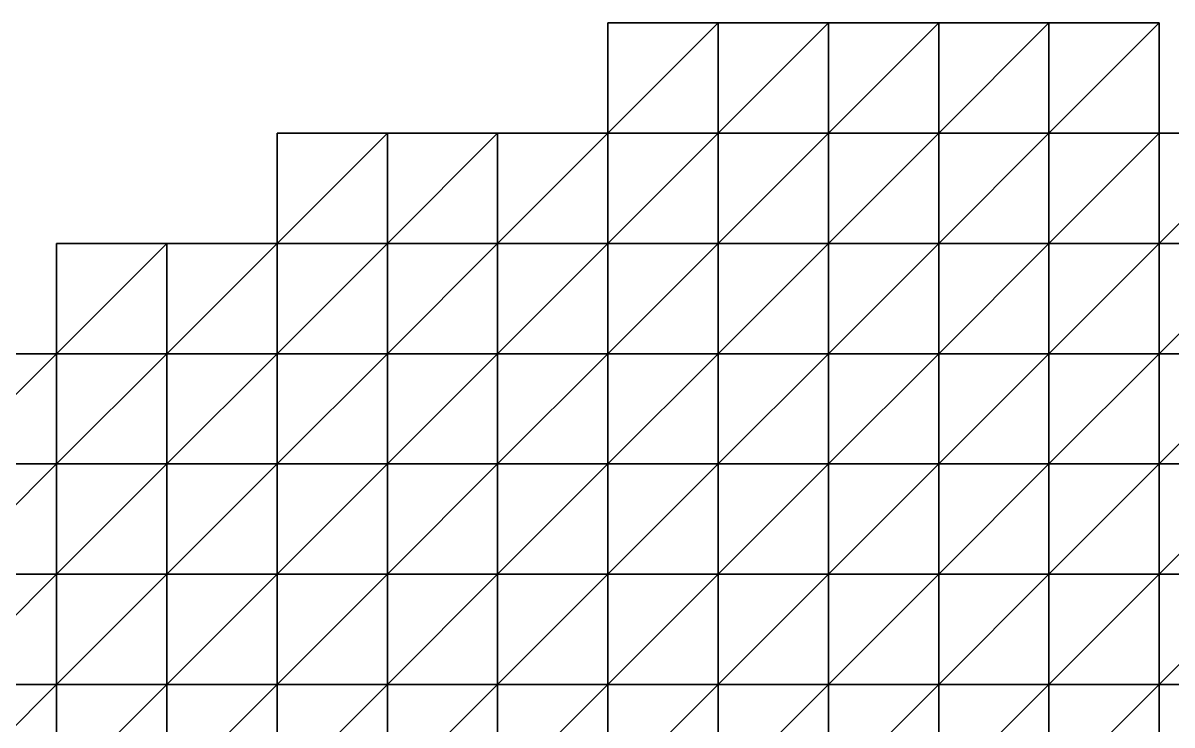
# Model space of a CAD drawing. Extents: x 292020 to 295740, y 4557680 to 4560040.
# Drawn here: x 293473.9 to 293682.3, y 4559252.6 to 4559380 of the extents above; entities that cross this region are included whole.
import ezdxf

# ---------------------------------------------------------------- set-up
doc = ezdxf.new("R2010")
doc.units = 0
doc.layers.add('RUN201_4_-_RUN201_NODOMAIN5_20X', color=7, linetype='CONTINUOUS')

msp = doc.modelspace()

# ---------------------------------------------------------------- linework, layer by layer
at = {"layer": 'RUN201_4_-_RUN201_NODOMAIN5_20X'}
for points in [[(293580, 4559380, 1920), (293580, 4559360, 1920), (293600, 4559380, 1920)], [(293600, 4559380, 1920), (293580, 4559360, 1920), (293600, 4559360, 1920)], [(293600, 4559380, 1940), (293580, 4559360, 1940), (293580, 4559380, 1940)], [(293600, 4559360, 1940), (293580, 4559360, 1940), (293600, 4559380, 1940)], [(293600, 4559380, 1920), (293580, 4559380, 1940), (293580, 4559380, 1920)], [(293600, 4559380, 1940), (293580, 4559380, 1940), (293600, 4559380, 1920)], [(293580, 4559380, 1920), (293580, 4559360, 1940), (293580, 4559360, 1920)], [(293580, 4559380, 1940), (293580, 4559360, 1940), (293580, 4559380, 1920)], [(293600, 4559380, 1920), (293600, 4559360, 1920), (293620, 4559380, 1920)], [(293620, 4559380, 1920), (293600, 4559360, 1920), (293620, 4559360, 1920)], [(293620, 4559380, 1940), (293600, 4559360, 1940), (293600, 4559380, 1940)], [(293620, 4559360, 1940), (293600, 4559360, 1940), (293620, 4559380, 1940)], [(293620, 4559380, 1920), (293600, 4559380, 1940), (293600, 4559380, 1920)], [(293620, 4559380, 1940), (293600, 4559380, 1940), (293620, 4559380, 1920)], [(293620, 4559380, 1920), (293620, 4559360, 1920), (293640, 4559380, 1920)], [(293640, 4559380, 1920), (293620, 4559360, 1920), (293640, 4559360, 1920)], [(293640, 4559380, 1940), (293620, 4559360, 1940), (293620, 4559380, 1940)], [(293640, 4559360, 1940), (293620, 4559360, 1940), (293640, 4559380, 1940)], [(293640, 4559380, 1920), (293620, 4559380, 1940), (293620, 4559380, 1920)], [(293640, 4559380, 1940), (293620, 4559380, 1940), (293640, 4559380, 1920)], [(293640, 4559380, 1920), (293640, 4559360, 1920), (293660, 4559380, 1920)], [(293660, 4559380, 1920), (293640, 4559360, 1920), (293660, 4559360, 1920)], [(293660, 4559380, 1940), (293640, 4559360, 1940), (293640, 4559380, 1940)], [(293660, 4559360, 1940), (293640, 4559360, 1940), (293660, 4559380, 1940)], [(293660, 4559380, 1920), (293640, 4559380, 1940), (293640, 4559380, 1920)], [(293660, 4559380, 1940), (293640, 4559380, 1940), (293660, 4559380, 1920)], [(293660, 4559380, 1920), (293660, 4559360, 1920), (293680, 4559380, 1920)], [(293680, 4559380, 1920), (293660, 4559360, 1920), (293680, 4559360, 1920)], [(293680, 4559380, 1940), (293660, 4559360, 1940), (293660, 4559380, 1940)], [(293680, 4559360, 1940), (293660, 4559360, 1940), (293680, 4559380, 1940)], [(293680, 4559380, 1920), (293660, 4559380, 1940), (293660, 4559380, 1920)], [(293680, 4559380, 1940), (293660, 4559380, 1940), (293680, 4559380, 1920)], [(293680, 4559360, 1920), (293680, 4559360, 1940), (293680, 4559380, 1920)], [(293680, 4559380, 1920), (293680, 4559360, 1940), (293680, 4559380, 1940)], [(293520, 4559360, 1920), (293520, 4559340, 1920), (293540, 4559360, 1920)], [(293540, 4559360, 1920), (293520, 4559340, 1920), (293540, 4559340, 1920)], [(293540, 4559360, 1940), (293520, 4559340, 1940), (293520, 4559360, 1940)], [(293540, 4559340, 1940), (293520, 4559340, 1940), (293540, 4559360, 1940)], [(293540, 4559360, 1920), (293520, 4559360, 1940), (293520, 4559360, 1920)], [(293540, 4559360, 1940), (293520, 4559360, 1940), (293540, 4559360, 1920)], [(293520, 4559360, 1920), (293520, 4559340, 1940), (293520, 4559340, 1920)], [(293520, 4559360, 1940), (293520, 4559340, 1940), (293520, 4559360, 1920)], [(293540, 4559360, 1920), (293540, 4559340, 1920), (293560, 4559360, 1920)], [(293560, 4559360, 1920), (293540, 4559340, 1920), (293560, 4559340, 1920)], [(293560, 4559360, 1940), (293540, 4559340, 1940), (293540, 4559360, 1940)], [(293560, 4559340, 1940), (293540, 4559340, 1940), (293560, 4559360, 1940)], [(293560, 4559360, 1920), (293540, 4559360, 1940), (293540, 4559360, 1920)], [(293560, 4559360, 1940), (293540, 4559360, 1940), (293560, 4559360, 1920)], [(293560, 4559360, 1920), (293560, 4559340, 1920), (293580, 4559360, 1920)], [(293580, 4559360, 1920), (293560, 4559340, 1920), (293580, 4559340, 1920)], [(293580, 4559360, 1940), (293560, 4559340, 1940), (293560, 4559360, 1940)], [(293580, 4559340, 1940), (293560, 4559340, 1940), (293580, 4559360, 1940)], [(293580, 4559360, 1920), (293560, 4559360, 1940), (293560, 4559360, 1920)], [(293580, 4559360, 1940), (293560, 4559360, 1940), (293580, 4559360, 1920)], [(293580, 4559360, 1900), (293580, 4559340, 1900), (293600, 4559360, 1900)], [(293600, 4559360, 1900), (293580, 4559340, 1900), (293600, 4559340, 1900)], [(293600, 4559360, 1900), (293580, 4559360, 1920), (293580, 4559360, 1900)], [(293600, 4559360, 1920), (293580, 4559360, 1920), (293600, 4559360, 1900)], [(293580, 4559360, 1900), (293580, 4559340, 1920), (293580, 4559340, 1900)], [(293580, 4559360, 1920), (293580, 4559340, 1920), (293580, 4559360, 1900)], [(293600, 4559360, 1940), (293580, 4559340, 1940), (293580, 4559360, 1940)], [(293600, 4559340, 1940), (293580, 4559340, 1940), (293600, 4559360, 1940)], [(293600, 4559360, 1900), (293600, 4559340, 1900), (293620, 4559360, 1900)], [(293620, 4559360, 1900), (293600, 4559340, 1900), (293620, 4559340, 1900)], [(293620, 4559360, 1900), (293600, 4559360, 1920), (293600, 4559360, 1900)], [(293620, 4559360, 1920), (293600, 4559360, 1920), (293620, 4559360, 1900)], [(293620, 4559360, 1940), (293600, 4559340, 1940), (293600, 4559360, 1940)], [(293620, 4559340, 1940), (293600, 4559340, 1940), (293620, 4559360, 1940)], [(293620, 4559360, 1900), (293620, 4559340, 1900), (293640, 4559360, 1900)], [(293640, 4559360, 1900), (293620, 4559340, 1900), (293640, 4559340, 1900)], [(293640, 4559360, 1900), (293620, 4559360, 1920), (293620, 4559360, 1900)], [(293640, 4559360, 1920), (293620, 4559360, 1920), (293640, 4559360, 1900)], [(293640, 4559360, 1940), (293620, 4559340, 1940), (293620, 4559360, 1940)], [(293640, 4559340, 1940), (293620, 4559340, 1940), (293640, 4559360, 1940)], [(293640, 4559360, 1900), (293640, 4559340, 1900), (293660, 4559360, 1900)], [(293660, 4559360, 1900), (293640, 4559340, 1900), (293660, 4559340, 1900)], [(293660, 4559360, 1900), (293640, 4559360, 1920), (293640, 4559360, 1900)], [(293660, 4559360, 1920), (293640, 4559360, 1920), (293660, 4559360, 1900)], [(293660, 4559360, 1940), (293640, 4559340, 1940), (293640, 4559360, 1940)], [(293660, 4559340, 1940), (293640, 4559340, 1940), (293660, 4559360, 1940)], [(293660, 4559360, 1900), (293660, 4559340, 1900), (293680, 4559360, 1900)], [(293680, 4559360, 1900), (293660, 4559340, 1900), (293680, 4559340, 1900)], [(293680, 4559360, 1900), (293660, 4559360, 1920), (293660, 4559360, 1900)], [(293680, 4559360, 1920), (293660, 4559360, 1920), (293680, 4559360, 1900)], [(293680, 4559360, 1940), (293660, 4559340, 1940), (293660, 4559360, 1940)], [(293680, 4559340, 1940), (293660, 4559340, 1940), (293680, 4559360, 1940)], [(293680, 4559340, 1900), (293680, 4559340, 1920), (293680, 4559360, 1900)], [(293680, 4559360, 1900), (293680, 4559340, 1920), (293680, 4559360, 1920)], [(293680, 4559360, 1920), (293680, 4559340, 1920), (293700, 4559360, 1920)], [(293700, 4559360, 1920), (293680, 4559340, 1920), (293700, 4559340, 1920)], [(293700, 4559360, 1940), (293680, 4559340, 1940), (293680, 4559360, 1940)], [(293700, 4559340, 1940), (293680, 4559340, 1940), (293700, 4559360, 1940)], [(293700, 4559360, 1920), (293680, 4559360, 1940), (293680, 4559360, 1920)], [(293700, 4559360, 1940), (293680, 4559360, 1940), (293700, 4559360, 1920)], [(293480, 4559340, 1920), (293480, 4559320, 1920), (293500, 4559340, 1920)], [(293500, 4559340, 1920), (293480, 4559320, 1920), (293500, 4559320, 1920)], [(293500, 4559340, 1940), (293480, 4559320, 1940), (293480, 4559340, 1940)], [(293500, 4559320, 1940), (293480, 4559320, 1940), (293500, 4559340, 1940)], [(293500, 4559340, 1920), (293480, 4559340, 1940), (293480, 4559340, 1920)], [(293500, 4559340, 1940), (293480, 4559340, 1940), (293500, 4559340, 1920)], [(293480, 4559340, 1920), (293480, 4559320, 1940), (293480, 4559320, 1920)], [(293480, 4559340, 1940), (293480, 4559320, 1940), (293480, 4559340, 1920)], [(293500, 4559340, 1920), (293500, 4559320, 1920), (293520, 4559340, 1920)], [(293520, 4559340, 1920), (293500, 4559320, 1920), (293520, 4559320, 1920)], [(293520, 4559340, 1940), (293500, 4559320, 1940), (293500, 4559340, 1940)], [(293520, 4559320, 1940), (293500, 4559320, 1940), (293520, 4559340, 1940)], [(293520, 4559340, 1920), (293500, 4559340, 1940), (293500, 4559340, 1920)], [(293520, 4559340, 1940), (293500, 4559340, 1940), (293520, 4559340, 1920)], [(293520, 4559340, 1900), (293520, 4559320, 1900), (293540, 4559340, 1900)], [(293540, 4559340, 1900), (293520, 4559320, 1900), (293540, 4559320, 1900)], [(293540, 4559340, 1900), (293520, 4559340, 1920), (293520, 4559340, 1900)], [(293540, 4559340, 1920), (293520, 4559340, 1920), (293540, 4559340, 1900)], [(293520, 4559340, 1900), (293520, 4559320, 1920), (293520, 4559320, 1900)], [(293520, 4559340, 1920), (293520, 4559320, 1920), (293520, 4559340, 1900)], [(293540, 4559340, 1940), (293520, 4559320, 1940), (293520, 4559340, 1940)], [(293540, 4559320, 1940), (293520, 4559320, 1940), (293540, 4559340, 1940)], [(293540, 4559340, 1900), (293540, 4559320, 1900), (293560, 4559340, 1900)], [(293560, 4559340, 1900), (293540, 4559320, 1900), (293560, 4559320, 1900)], [(293560, 4559340, 1900), (293540, 4559340, 1920), (293540, 4559340, 1900)], [(293560, 4559340, 1920), (293540, 4559340, 1920), (293560, 4559340, 1900)], [(293560, 4559340, 1940), (293540, 4559320, 1940), (293540, 4559340, 1940)], [(293560, 4559320, 1940), (293540, 4559320, 1940), (293560, 4559340, 1940)], [(293560, 4559340, 1900), (293560, 4559320, 1900), (293580, 4559340, 1900)], [(293580, 4559340, 1900), (293560, 4559320, 1900), (293580, 4559320, 1900)], [(293580, 4559340, 1900), (293560, 4559340, 1920), (293560, 4559340, 1900)], [(293580, 4559340, 1920), (293560, 4559340, 1920), (293580, 4559340, 1900)], [(293580, 4559340, 1940), (293560, 4559320, 1940), (293560, 4559340, 1940)], [(293580, 4559320, 1940), (293560, 4559320, 1940), (293580, 4559340, 1940)], [(293580, 4559340, 1880), (293580, 4559320, 1880), (293600, 4559340, 1880)], [(293600, 4559340, 1880), (293580, 4559320, 1880), (293600, 4559320, 1880)], [(293600, 4559340, 1880), (293580, 4559340, 1900), (293580, 4559340, 1880)], [(293600, 4559340, 1900), (293580, 4559340, 1900), (293600, 4559340, 1880)], [(293580, 4559340, 1880), (293580, 4559320, 1900), (293580, 4559320, 1880)], [(293580, 4559340, 1900), (293580, 4559320, 1900), (293580, 4559340, 1880)], [(293600, 4559340, 1940), (293580, 4559320, 1940), (293580, 4559340, 1940)], [(293600, 4559320, 1940), (293580, 4559320, 1940), (293600, 4559340, 1940)], [(293600, 4559340, 1880), (293600, 4559320, 1880), (293620, 4559340, 1880)], [(293620, 4559340, 1880), (293600, 4559320, 1880), (293620, 4559320, 1880)], [(293620, 4559340, 1880), (293600, 4559340, 1900), (293600, 4559340, 1880)], [(293620, 4559340, 1900), (293600, 4559340, 1900), (293620, 4559340, 1880)], [(293620, 4559340, 1940), (293600, 4559320, 1940), (293600, 4559340, 1940)], [(293620, 4559320, 1940), (293600, 4559320, 1940), (293620, 4559340, 1940)], [(293620, 4559340, 1880), (293620, 4559320, 1880), (293640, 4559340, 1880)], [(293640, 4559340, 1880), (293620, 4559320, 1880), (293640, 4559320, 1880)], [(293640, 4559340, 1880), (293620, 4559340, 1900), (293620, 4559340, 1880)], [(293640, 4559340, 1900), (293620, 4559340, 1900), (293640, 4559340, 1880)], [(293640, 4559340, 1940), (293620, 4559320, 1940), (293620, 4559340, 1940)], [(293640, 4559320, 1940), (293620, 4559320, 1940), (293640, 4559340, 1940)], [(293640, 4559340, 1880), (293640, 4559320, 1880), (293660, 4559340, 1880)], [(293660, 4559340, 1880), (293640, 4559320, 1880), (293660, 4559320, 1880)], [(293660, 4559340, 1880), (293640, 4559340, 1900), (293640, 4559340, 1880)], [(293660, 4559340, 1900), (293640, 4559340, 1900), (293660, 4559340, 1880)], [(293660, 4559340, 1940), (293640, 4559320, 1940), (293640, 4559340, 1940)], [(293660, 4559320, 1940), (293640, 4559320, 1940), (293660, 4559340, 1940)], [(293660, 4559340, 1880), (293660, 4559320, 1880), (293680, 4559340, 1880)], [(293680, 4559340, 1880), (293660, 4559320, 1880), (293680, 4559320, 1880)], [(293680, 4559340, 1880), (293660, 4559340, 1900), (293660, 4559340, 1880)], [(293680, 4559340, 1900), (293660, 4559340, 1900), (293680, 4559340, 1880)], [(293680, 4559340, 1940), (293660, 4559320, 1940), (293660, 4559340, 1940)], [(293680, 4559320, 1940), (293660, 4559320, 1940), (293680, 4559340, 1940)], [(293680, 4559320, 1880), (293680, 4559320, 1900), (293680, 4559340, 1880)], [(293680, 4559340, 1880), (293680, 4559320, 1900), (293680, 4559340, 1900)], [(293680, 4559340, 1900), (293680, 4559320, 1900), (293700, 4559340, 1900)], [(293700, 4559340, 1900), (293680, 4559320, 1900), (293700, 4559320, 1900)], [(293700, 4559340, 1900), (293680, 4559340, 1920), (293680, 4559340, 1900)], [(293700, 4559340, 1920), (293680, 4559340, 1920), (293700, 4559340, 1900)], [(293700, 4559340, 1940), (293680, 4559320, 1940), (293680, 4559340, 1940)], [(293700, 4559320, 1940), (293680, 4559320, 1940), (293700, 4559340, 1940)], [(293460, 4559320, 1900), (293460, 4559300, 1900), (293480, 4559320, 1900)], [(293480, 4559320, 1900), (293460, 4559300, 1900), (293480, 4559300, 1900)], [(293480, 4559320, 1920), (293460, 4559300, 1920), (293460, 4559320, 1920)], [(293480, 4559300, 1920), (293460, 4559300, 1920), (293480, 4559320, 1920)], [(293480, 4559320, 1900), (293460, 4559320, 1920), (293460, 4559320, 1900)], [(293480, 4559320, 1920), (293460, 4559320, 1920), (293480, 4559320, 1900)], [(293480, 4559320, 1900), (293480, 4559300, 1900), (293500, 4559320, 1900)], [(293500, 4559320, 1900), (293480, 4559300, 1900), (293500, 4559300, 1900)], [(293500, 4559320, 1920), (293480, 4559300, 1920), (293480, 4559320, 1920)], [(293500, 4559300, 1920), (293480, 4559300, 1920), (293500, 4559320, 1920)], [(293500, 4559320, 1900), (293480, 4559320, 1920), (293480, 4559320, 1900)], [(293500, 4559320, 1920), (293480, 4559320, 1920), (293500, 4559320, 1900)], [(293480, 4559320, 1920), (293480, 4559320, 1940), (293500, 4559320, 1920)], [(293500, 4559320, 1920), (293480, 4559320, 1940), (293500, 4559320, 1940)], [(293500, 4559320, 1900), (293500, 4559300, 1900), (293520, 4559320, 1900)], [(293520, 4559320, 1900), (293500, 4559300, 1900), (293520, 4559300, 1900)], [(293520, 4559320, 1900), (293500, 4559320, 1920), (293500, 4559320, 1900)], [(293520, 4559320, 1920), (293500, 4559320, 1920), (293520, 4559320, 1900)], [(293520, 4559320, 1940), (293500, 4559300, 1940), (293500, 4559320, 1940)], [(293520, 4559300, 1940), (293500, 4559300, 1940), (293520, 4559320, 1940)], [(293500, 4559320, 1920), (293500, 4559300, 1940), (293500, 4559300, 1920)], [(293500, 4559320, 1940), (293500, 4559300, 1940), (293500, 4559320, 1920)], [(293520, 4559320, 1880), (293520, 4559300, 1880), (293540, 4559320, 1880)], [(293540, 4559320, 1880), (293520, 4559300, 1880), (293540, 4559300, 1880)], [(293540, 4559320, 1880), (293520, 4559320, 1900), (293520, 4559320, 1880)], [(293540, 4559320, 1900), (293520, 4559320, 1900), (293540, 4559320, 1880)], [(293520, 4559320, 1880), (293520, 4559300, 1900), (293520, 4559300, 1880)], [(293520, 4559320, 1900), (293520, 4559300, 1900), (293520, 4559320, 1880)], [(293540, 4559320, 1940), (293520, 4559300, 1940), (293520, 4559320, 1940)], [(293540, 4559300, 1940), (293520, 4559300, 1940), (293540, 4559320, 1940)], [(293540, 4559320, 1880), (293540, 4559300, 1880), (293560, 4559320, 1880)], [(293560, 4559320, 1880), (293540, 4559300, 1880), (293560, 4559300, 1880)], [(293560, 4559320, 1880), (293540, 4559320, 1900), (293540, 4559320, 1880)], [(293560, 4559320, 1900), (293540, 4559320, 1900), (293560, 4559320, 1880)], [(293560, 4559320, 1940), (293540, 4559300, 1940), (293540, 4559320, 1940)], [(293560, 4559300, 1940), (293540, 4559300, 1940), (293560, 4559320, 1940)], [(293560, 4559320, 1880), (293560, 4559300, 1880), (293580, 4559320, 1880)], [(293580, 4559320, 1880), (293560, 4559300, 1880), (293580, 4559300, 1880)], [(293580, 4559320, 1880), (293560, 4559320, 1900), (293560, 4559320, 1880)], [(293580, 4559320, 1900), (293560, 4559320, 1900), (293580, 4559320, 1880)], [(293580, 4559320, 1940), (293560, 4559300, 1940), (293560, 4559320, 1940)], [(293580, 4559300, 1940), (293560, 4559300, 1940), (293580, 4559320, 1940)], [(293580, 4559320, 1860), (293580, 4559300, 1860), (293600, 4559320, 1860)], [(293600, 4559320, 1860), (293580, 4559300, 1860), (293600, 4559300, 1860)], [(293600, 4559320, 1860), (293580, 4559320, 1880), (293580, 4559320, 1860)], [(293600, 4559320, 1880), (293580, 4559320, 1880), (293600, 4559320, 1860)], [(293580, 4559320, 1860), (293580, 4559300, 1880), (293580, 4559300, 1860)], [(293580, 4559320, 1880), (293580, 4559300, 1880), (293580, 4559320, 1860)], [(293600, 4559320, 1940), (293580, 4559300, 1940), (293580, 4559320, 1940)], [(293600, 4559300, 1940), (293580, 4559300, 1940), (293600, 4559320, 1940)], [(293600, 4559320, 1860), (293600, 4559300, 1860), (293620, 4559320, 1860)], [(293620, 4559320, 1860), (293600, 4559300, 1860), (293620, 4559300, 1860)], [(293620, 4559320, 1860), (293600, 4559320, 1880), (293600, 4559320, 1860)], [(293620, 4559320, 1880), (293600, 4559320, 1880), (293620, 4559320, 1860)], [(293620, 4559320, 1940), (293600, 4559300, 1940), (293600, 4559320, 1940)], [(293620, 4559300, 1940), (293600, 4559300, 1940), (293620, 4559320, 1940)], [(293620, 4559320, 1860), (293620, 4559300, 1860), (293640, 4559320, 1860)], [(293640, 4559320, 1860), (293620, 4559300, 1860), (293640, 4559300, 1860)], [(293640, 4559320, 1860), (293620, 4559320, 1880), (293620, 4559320, 1860)], [(293640, 4559320, 1880), (293620, 4559320, 1880), (293640, 4559320, 1860)], [(293640, 4559320, 1940), (293620, 4559300, 1940), (293620, 4559320, 1940)], [(293640, 4559300, 1940), (293620, 4559300, 1940), (293640, 4559320, 1940)], [(293640, 4559320, 1860), (293640, 4559300, 1860), (293660, 4559320, 1860)], [(293660, 4559320, 1860), (293640, 4559300, 1860), (293660, 4559300, 1860)], [(293660, 4559320, 1860), (293640, 4559320, 1880), (293640, 4559320, 1860)], [(293660, 4559320, 1880), (293640, 4559320, 1880), (293660, 4559320, 1860)], [(293660, 4559320, 1940), (293640, 4559300, 1940), (293640, 4559320, 1940)], [(293660, 4559300, 1940), (293640, 4559300, 1940), (293660, 4559320, 1940)], [(293660, 4559320, 1860), (293660, 4559300, 1860), (293680, 4559320, 1860)], [(293680, 4559320, 1860), (293660, 4559300, 1860), (293680, 4559300, 1860)], [(293680, 4559320, 1860), (293660, 4559320, 1880), (293660, 4559320, 1860)], [(293680, 4559320, 1880), (293660, 4559320, 1880), (293680, 4559320, 1860)], [(293680, 4559320, 1940), (293660, 4559300, 1940), (293660, 4559320, 1940)], [(293680, 4559300, 1940), (293660, 4559300, 1940), (293680, 4559320, 1940)], [(293680, 4559300, 1860), (293680, 4559300, 1880), (293680, 4559320, 1860)], [(293680, 4559320, 1860), (293680, 4559300, 1880), (293680, 4559320, 1880)], [(293680, 4559320, 1880), (293680, 4559300, 1880), (293700, 4559320, 1880)], [(293700, 4559320, 1880), (293680, 4559300, 1880), (293700, 4559300, 1880)], [(293700, 4559320, 1880), (293680, 4559320, 1900), (293680, 4559320, 1880)], [(293700, 4559320, 1900), (293680, 4559320, 1900), (293700, 4559320, 1880)], [(293700, 4559320, 1940), (293680, 4559300, 1940), (293680, 4559320, 1940)], [(293700, 4559300, 1940), (293680, 4559300, 1940), (293700, 4559320, 1940)], [(293460, 4559300, 1880), (293460, 4559280, 1880), (293480, 4559300, 1880)], [(293480, 4559300, 1880), (293460, 4559280, 1880), (293480, 4559280, 1880)], [(293480, 4559300, 1880), (293460, 4559300, 1900), (293460, 4559300, 1880)], [(293480, 4559300, 1900), (293460, 4559300, 1900), (293480, 4559300, 1880)], [(293480, 4559300, 1920), (293460, 4559280, 1920), (293460, 4559300, 1920)], [(293480, 4559280, 1920), (293460, 4559280, 1920), (293480, 4559300, 1920)], [(293480, 4559300, 1880), (293480, 4559280, 1880), (293500, 4559300, 1880)], [(293500, 4559300, 1880), (293480, 4559280, 1880), (293500, 4559280, 1880)], [(293500, 4559300, 1880), (293480, 4559300, 1900), (293480, 4559300, 1880)], [(293500, 4559300, 1900), (293480, 4559300, 1900), (293500, 4559300, 1880)], [(293500, 4559300, 1920), (293480, 4559280, 1920), (293480, 4559300, 1920)], [(293500, 4559280, 1920), (293480, 4559280, 1920), (293500, 4559300, 1920)], [(293500, 4559300, 1880), (293500, 4559280, 1880), (293520, 4559300, 1880)], [(293520, 4559300, 1880), (293500, 4559280, 1880), (293520, 4559280, 1880)], [(293520, 4559300, 1880), (293500, 4559300, 1900), (293500, 4559300, 1880)], [(293520, 4559300, 1900), (293500, 4559300, 1900), (293520, 4559300, 1880)], [(293520, 4559300, 1940), (293500, 4559280, 1940), (293500, 4559300, 1940)], [(293520, 4559280, 1940), (293500, 4559280, 1940), (293520, 4559300, 1940)], [(293500, 4559300, 1920), (293500, 4559280, 1940), (293500, 4559280, 1920)], [(293500, 4559300, 1940), (293500, 4559280, 1940), (293500, 4559300, 1920)], [(293520, 4559300, 1860), (293520, 4559280, 1860), (293540, 4559300, 1860)], [(293540, 4559300, 1860), (293520, 4559280, 1860), (293540, 4559280, 1860)], [(293540, 4559300, 1860), (293520, 4559300, 1880), (293520, 4559300, 1860)], [(293540, 4559300, 1880), (293520, 4559300, 1880), (293540, 4559300, 1860)], [(293520, 4559300, 1860), (293520, 4559280, 1880), (293520, 4559280, 1860)], [(293520, 4559300, 1880), (293520, 4559280, 1880), (293520, 4559300, 1860)], [(293540, 4559300, 1940), (293520, 4559280, 1940), (293520, 4559300, 1940)], [(293540, 4559280, 1940), (293520, 4559280, 1940), (293540, 4559300, 1940)], [(293540, 4559300, 1860), (293540, 4559280, 1860), (293560, 4559300, 1860)], [(293560, 4559300, 1860), (293540, 4559280, 1860), (293560, 4559280, 1860)], [(293560, 4559300, 1860), (293540, 4559300, 1880), (293540, 4559300, 1860)], [(293560, 4559300, 1880), (293540, 4559300, 1880), (293560, 4559300, 1860)], [(293560, 4559300, 1940), (293540, 4559280, 1940), (293540, 4559300, 1940)], [(293560, 4559280, 1940), (293540, 4559280, 1940), (293560, 4559300, 1940)], [(293560, 4559300, 1860), (293560, 4559280, 1860), (293580, 4559300, 1860)], [(293580, 4559300, 1860), (293560, 4559280, 1860), (293580, 4559280, 1860)], [(293580, 4559300, 1860), (293560, 4559300, 1880), (293560, 4559300, 1860)], [(293580, 4559300, 1880), (293560, 4559300, 1880), (293580, 4559300, 1860)], [(293580, 4559300, 1940), (293560, 4559280, 1940), (293560, 4559300, 1940)], [(293580, 4559280, 1940), (293560, 4559280, 1940), (293580, 4559300, 1940)], [(293580, 4559300, 1840), (293580, 4559280, 1840), (293600, 4559300, 1840)], [(293600, 4559300, 1840), (293580, 4559280, 1840), (293600, 4559280, 1840)], [(293600, 4559300, 1840), (293580, 4559300, 1860), (293580, 4559300, 1840)], [(293600, 4559300, 1860), (293580, 4559300, 1860), (293600, 4559300, 1840)], [(293580, 4559300, 1840), (293580, 4559280, 1860), (293580, 4559280, 1840)], [(293580, 4559300, 1860), (293580, 4559280, 1860), (293580, 4559300, 1840)], [(293600, 4559300, 1940), (293580, 4559280, 1940), (293580, 4559300, 1940)], [(293600, 4559280, 1940), (293580, 4559280, 1940), (293600, 4559300, 1940)], [(293600, 4559300, 1840), (293600, 4559280, 1840), (293620, 4559300, 1840)], [(293620, 4559300, 1840), (293600, 4559280, 1840), (293620, 4559280, 1840)], [(293620, 4559300, 1840), (293600, 4559300, 1860), (293600, 4559300, 1840)], [(293620, 4559300, 1860), (293600, 4559300, 1860), (293620, 4559300, 1840)], [(293620, 4559300, 1940), (293600, 4559280, 1940), (293600, 4559300, 1940)], [(293620, 4559280, 1940), (293600, 4559280, 1940), (293620, 4559300, 1940)], [(293620, 4559300, 1840), (293620, 4559280, 1840), (293640, 4559300, 1840)], [(293640, 4559300, 1840), (293620, 4559280, 1840), (293640, 4559280, 1840)], [(293640, 4559300, 1840), (293620, 4559300, 1860), (293620, 4559300, 1840)], [(293640, 4559300, 1860), (293620, 4559300, 1860), (293640, 4559300, 1840)], [(293640, 4559300, 1940), (293620, 4559280, 1940), (293620, 4559300, 1940)], [(293640, 4559280, 1940), (293620, 4559280, 1940), (293640, 4559300, 1940)], [(293640, 4559300, 1840), (293640, 4559280, 1840), (293660, 4559300, 1840)], [(293660, 4559300, 1840), (293640, 4559280, 1840), (293660, 4559280, 1840)], [(293660, 4559300, 1840), (293640, 4559300, 1860), (293640, 4559300, 1840)], [(293660, 4559300, 1860), (293640, 4559300, 1860), (293660, 4559300, 1840)], [(293660, 4559300, 1940), (293640, 4559280, 1940), (293640, 4559300, 1940)], [(293660, 4559280, 1940), (293640, 4559280, 1940), (293660, 4559300, 1940)], [(293660, 4559300, 1840), (293660, 4559280, 1840), (293680, 4559300, 1840)], [(293680, 4559300, 1840), (293660, 4559280, 1840), (293680, 4559280, 1840)], [(293680, 4559300, 1840), (293660, 4559300, 1860), (293660, 4559300, 1840)], [(293680, 4559300, 1860), (293660, 4559300, 1860), (293680, 4559300, 1840)], [(293680, 4559300, 1940), (293660, 4559280, 1940), (293660, 4559300, 1940)], [(293680, 4559280, 1940), (293660, 4559280, 1940), (293680, 4559300, 1940)], [(293680, 4559280, 1840), (293680, 4559280, 1860), (293680, 4559300, 1840)], [(293680, 4559300, 1840), (293680, 4559280, 1860), (293680, 4559300, 1860)], [(293680, 4559300, 1860), (293680, 4559280, 1860), (293700, 4559300, 1860)], [(293700, 4559300, 1860), (293680, 4559280, 1860), (293700, 4559280, 1860)], [(293700, 4559300, 1860), (293680, 4559300, 1880), (293680, 4559300, 1860)], [(293700, 4559300, 1880), (293680, 4559300, 1880), (293700, 4559300, 1860)], [(293700, 4559300, 1940), (293680, 4559280, 1940), (293680, 4559300, 1940)], [(293700, 4559280, 1940), (293680, 4559280, 1940), (293700, 4559300, 1940)], [(293460, 4559280, 1860), (293460, 4559260, 1860), (293480, 4559280, 1860)], [(293480, 4559280, 1860), (293460, 4559260, 1860), (293480, 4559260, 1860)], [(293480, 4559280, 1860), (293460, 4559280, 1880), (293460, 4559280, 1860)], [(293480, 4559280, 1880), (293460, 4559280, 1880), (293480, 4559280, 1860)], [(293480, 4559280, 1920), (293460, 4559260, 1920), (293460, 4559280, 1920)], [(293480, 4559260, 1920), (293460, 4559260, 1920), (293480, 4559280, 1920)], [(293480, 4559280, 1860), (293480, 4559260, 1860), (293500, 4559280, 1860)], [(293500, 4559280, 1860), (293480, 4559260, 1860), (293500, 4559260, 1860)], [(293500, 4559280, 1860), (293480, 4559280, 1880), (293480, 4559280, 1860)], [(293500, 4559280, 1880), (293480, 4559280, 1880), (293500, 4559280, 1860)], [(293500, 4559280, 1920), (293480, 4559260, 1920), (293480, 4559280, 1920)], [(293500, 4559260, 1920), (293480, 4559260, 1920), (293500, 4559280, 1920)], [(293500, 4559280, 1860), (293500, 4559260, 1860), (293520, 4559280, 1860)], [(293520, 4559280, 1860), (293500, 4559260, 1860), (293520, 4559260, 1860)], [(293520, 4559280, 1860), (293500, 4559280, 1880), (293500, 4559280, 1860)], [(293520, 4559280, 1880), (293500, 4559280, 1880), (293520, 4559280, 1860)], [(293520, 4559280, 1940), (293500, 4559260, 1940), (293500, 4559280, 1940)], [(293520, 4559260, 1940), (293500, 4559260, 1940), (293520, 4559280, 1940)], [(293500, 4559280, 1920), (293500, 4559260, 1940), (293500, 4559260, 1920)], [(293500, 4559280, 1940), (293500, 4559260, 1940), (293500, 4559280, 1920)], [(293520, 4559280, 1840), (293520, 4559260, 1840), (293540, 4559280, 1840)], [(293540, 4559280, 1840), (293520, 4559260, 1840), (293540, 4559260, 1840)], [(293540, 4559280, 1840), (293520, 4559280, 1860), (293520, 4559280, 1840)], [(293540, 4559280, 1860), (293520, 4559280, 1860), (293540, 4559280, 1840)], [(293520, 4559280, 1840), (293520, 4559260, 1860), (293520, 4559260, 1840)], [(293520, 4559280, 1860), (293520, 4559260, 1860), (293520, 4559280, 1840)], [(293540, 4559280, 1940), (293520, 4559260, 1940), (293520, 4559280, 1940)], [(293540, 4559260, 1940), (293520, 4559260, 1940), (293540, 4559280, 1940)], [(293540, 4559280, 1840), (293540, 4559260, 1840), (293560, 4559280, 1840)], [(293560, 4559280, 1840), (293540, 4559260, 1840), (293560, 4559260, 1840)], [(293560, 4559280, 1840), (293540, 4559280, 1860), (293540, 4559280, 1840)], [(293560, 4559280, 1860), (293540, 4559280, 1860), (293560, 4559280, 1840)], [(293560, 4559280, 1940), (293540, 4559260, 1940), (293540, 4559280, 1940)], [(293560, 4559260, 1940), (293540, 4559260, 1940), (293560, 4559280, 1940)], [(293560, 4559280, 1840), (293560, 4559260, 1840), (293580, 4559280, 1840)], [(293580, 4559280, 1840), (293560, 4559260, 1840), (293580, 4559260, 1840)], [(293580, 4559280, 1840), (293560, 4559280, 1860), (293560, 4559280, 1840)], [(293580, 4559280, 1860), (293560, 4559280, 1860), (293580, 4559280, 1840)], [(293580, 4559280, 1940), (293560, 4559260, 1940), (293560, 4559280, 1940)], [(293580, 4559260, 1940), (293560, 4559260, 1940), (293580, 4559280, 1940)], [(293580, 4559280, 1820), (293580, 4559260, 1820), (293600, 4559280, 1820)], [(293600, 4559280, 1820), (293580, 4559260, 1820), (293600, 4559260, 1820)], [(293600, 4559280, 1820), (293580, 4559280, 1840), (293580, 4559280, 1820)], [(293600, 4559280, 1840), (293580, 4559280, 1840), (293600, 4559280, 1820)], [(293580, 4559280, 1820), (293580, 4559260, 1840), (293580, 4559260, 1820)], [(293580, 4559280, 1840), (293580, 4559260, 1840), (293580, 4559280, 1820)], [(293600, 4559280, 1940), (293580, 4559260, 1940), (293580, 4559280, 1940)], [(293600, 4559260, 1940), (293580, 4559260, 1940), (293600, 4559280, 1940)], [(293600, 4559280, 1820), (293600, 4559260, 1820), (293620, 4559280, 1820)], [(293620, 4559280, 1820), (293600, 4559260, 1820), (293620, 4559260, 1820)], [(293620, 4559280, 1820), (293600, 4559280, 1840), (293600, 4559280, 1820)], [(293620, 4559280, 1840), (293600, 4559280, 1840), (293620, 4559280, 1820)], [(293620, 4559280, 1940), (293600, 4559260, 1940), (293600, 4559280, 1940)], [(293620, 4559260, 1940), (293600, 4559260, 1940), (293620, 4559280, 1940)], [(293620, 4559280, 1820), (293620, 4559260, 1820), (293640, 4559280, 1820)], [(293640, 4559280, 1820), (293620, 4559260, 1820), (293640, 4559260, 1820)], [(293640, 4559280, 1820), (293620, 4559280, 1840), (293620, 4559280, 1820)], [(293640, 4559280, 1840), (293620, 4559280, 1840), (293640, 4559280, 1820)], [(293640, 4559280, 1940), (293620, 4559260, 1940), (293620, 4559280, 1940)], [(293640, 4559260, 1940), (293620, 4559260, 1940), (293640, 4559280, 1940)], [(293640, 4559280, 1820), (293640, 4559260, 1820), (293660, 4559280, 1820)], [(293660, 4559280, 1820), (293640, 4559260, 1820), (293660, 4559260, 1820)], [(293660, 4559280, 1820), (293640, 4559280, 1840), (293640, 4559280, 1820)], [(293660, 4559280, 1840), (293640, 4559280, 1840), (293660, 4559280, 1820)], [(293660, 4559280, 1940), (293640, 4559260, 1940), (293640, 4559280, 1940)], [(293660, 4559260, 1940), (293640, 4559260, 1940), (293660, 4559280, 1940)], [(293660, 4559280, 1820), (293660, 4559260, 1820), (293680, 4559280, 1820)], [(293680, 4559280, 1820), (293660, 4559260, 1820), (293680, 4559260, 1820)], [(293680, 4559280, 1820), (293660, 4559280, 1840), (293660, 4559280, 1820)], [(293680, 4559280, 1840), (293660, 4559280, 1840), (293680, 4559280, 1820)], [(293680, 4559280, 1940), (293660, 4559260, 1940), (293660, 4559280, 1940)], [(293680, 4559260, 1940), (293660, 4559260, 1940), (293680, 4559280, 1940)], [(293680, 4559260, 1820), (293680, 4559260, 1840), (293680, 4559280, 1820)], [(293680, 4559280, 1820), (293680, 4559260, 1840), (293680, 4559280, 1840)], [(293680, 4559280, 1840), (293680, 4559260, 1840), (293700, 4559280, 1840)], [(293700, 4559280, 1840), (293680, 4559260, 1840), (293700, 4559260, 1840)], [(293700, 4559280, 1840), (293680, 4559280, 1860), (293680, 4559280, 1840)], [(293700, 4559280, 1860), (293680, 4559280, 1860), (293700, 4559280, 1840)], [(293700, 4559280, 1940), (293680, 4559260, 1940), (293680, 4559280, 1940)], [(293700, 4559260, 1940), (293680, 4559260, 1940), (293700, 4559280, 1940)], [(293460, 4559260, 1840), (293460, 4559240, 1840), (293480, 4559260, 1840)], [(293480, 4559260, 1840), (293460, 4559240, 1840), (293480, 4559240, 1840)], [(293480, 4559260, 1840), (293460, 4559260, 1860), (293460, 4559260, 1840)], [(293480, 4559260, 1860), (293460, 4559260, 1860), (293480, 4559260, 1840)], [(293480, 4559260, 1920), (293460, 4559240, 1920), (293460, 4559260, 1920)], [(293480, 4559240, 1920), (293460, 4559240, 1920), (293480, 4559260, 1920)], [(293480, 4559260, 1840), (293480, 4559240, 1840), (293500, 4559260, 1840)], [(293500, 4559260, 1840), (293480, 4559240, 1840), (293500, 4559240, 1840)], [(293500, 4559260, 1840), (293480, 4559260, 1860), (293480, 4559260, 1840)], [(293500, 4559260, 1860), (293480, 4559260, 1860), (293500, 4559260, 1840)], [(293500, 4559260, 1920), (293480, 4559240, 1920), (293480, 4559260, 1920)], [(293500, 4559240, 1920), (293480, 4559240, 1920), (293500, 4559260, 1920)], [(293500, 4559260, 1840), (293500, 4559240, 1840), (293520, 4559260, 1840)], [(293520, 4559260, 1840), (293500, 4559240, 1840), (293520, 4559240, 1840)], [(293520, 4559260, 1840), (293500, 4559260, 1860), (293500, 4559260, 1840)], [(293520, 4559260, 1860), (293500, 4559260, 1860), (293520, 4559260, 1840)], [(293520, 4559260, 1940), (293500, 4559240, 1940), (293500, 4559260, 1940)], [(293520, 4559240, 1940), (293500, 4559240, 1940), (293520, 4559260, 1940)], [(293500, 4559260, 1920), (293500, 4559240, 1940), (293500, 4559240, 1920)], [(293500, 4559260, 1940), (293500, 4559240, 1940), (293500, 4559260, 1920)], [(293520, 4559260, 1820), (293520, 4559240, 1820), (293540, 4559260, 1820)], [(293540, 4559260, 1820), (293520, 4559240, 1820), (293540, 4559240, 1820)], [(293540, 4559260, 1820), (293520, 4559260, 1840), (293520, 4559260, 1820)], [(293540, 4559260, 1840), (293520, 4559260, 1840), (293540, 4559260, 1820)], [(293520, 4559260, 1820), (293520, 4559240, 1840), (293520, 4559240, 1820)], [(293520, 4559260, 1840), (293520, 4559240, 1840), (293520, 4559260, 1820)], [(293540, 4559260, 1940), (293520, 4559240, 1940), (293520, 4559260, 1940)], [(293540, 4559240, 1940), (293520, 4559240, 1940), (293540, 4559260, 1940)], [(293540, 4559260, 1820), (293540, 4559240, 1820), (293560, 4559260, 1820)], [(293560, 4559260, 1820), (293540, 4559240, 1820), (293560, 4559240, 1820)], [(293560, 4559260, 1820), (293540, 4559260, 1840), (293540, 4559260, 1820)], [(293560, 4559260, 1840), (293540, 4559260, 1840), (293560, 4559260, 1820)], [(293560, 4559260, 1940), (293540, 4559240, 1940), (293540, 4559260, 1940)], [(293560, 4559240, 1940), (293540, 4559240, 1940), (293560, 4559260, 1940)], [(293560, 4559260, 1820), (293560, 4559240, 1820), (293580, 4559260, 1820)], [(293580, 4559260, 1820), (293560, 4559240, 1820), (293580, 4559240, 1820)], [(293580, 4559260, 1820), (293560, 4559260, 1840), (293560, 4559260, 1820)], [(293580, 4559260, 1840), (293560, 4559260, 1840), (293580, 4559260, 1820)], [(293580, 4559260, 1940), (293560, 4559240, 1940), (293560, 4559260, 1940)], [(293580, 4559240, 1940), (293560, 4559240, 1940), (293580, 4559260, 1940)], [(293580, 4559260, 1800), (293580, 4559240, 1800), (293600, 4559260, 1800)], [(293600, 4559260, 1800), (293580, 4559240, 1800), (293600, 4559240, 1800)], [(293600, 4559260, 1800), (293580, 4559260, 1820), (293580, 4559260, 1800)], [(293600, 4559260, 1820), (293580, 4559260, 1820), (293600, 4559260, 1800)], [(293580, 4559260, 1800), (293580, 4559240, 1820), (293580, 4559240, 1800)], [(293580, 4559260, 1820), (293580, 4559240, 1820), (293580, 4559260, 1800)], [(293600, 4559260, 1940), (293580, 4559240, 1940), (293580, 4559260, 1940)], [(293600, 4559240, 1940), (293580, 4559240, 1940), (293600, 4559260, 1940)], [(293600, 4559260, 1800), (293600, 4559240, 1800), (293620, 4559260, 1800)], [(293620, 4559260, 1800), (293600, 4559240, 1800), (293620, 4559240, 1800)], [(293620, 4559260, 1800), (293600, 4559260, 1820), (293600, 4559260, 1800)], [(293620, 4559260, 1820), (293600, 4559260, 1820), (293620, 4559260, 1800)], [(293620, 4559260, 1940), (293600, 4559240, 1940), (293600, 4559260, 1940)], [(293620, 4559240, 1940), (293600, 4559240, 1940), (293620, 4559260, 1940)], [(293620, 4559260, 1800), (293620, 4559240, 1800), (293640, 4559260, 1800)], [(293640, 4559260, 1800), (293620, 4559240, 1800), (293640, 4559240, 1800)], [(293640, 4559260, 1800), (293620, 4559260, 1820), (293620, 4559260, 1800)], [(293640, 4559260, 1820), (293620, 4559260, 1820), (293640, 4559260, 1800)], [(293640, 4559260, 1940), (293620, 4559240, 1940), (293620, 4559260, 1940)], [(293640, 4559240, 1940), (293620, 4559240, 1940), (293640, 4559260, 1940)], [(293640, 4559260, 1800), (293640, 4559240, 1800), (293660, 4559260, 1800)], [(293660, 4559260, 1800), (293640, 4559240, 1800), (293660, 4559240, 1800)], [(293660, 4559260, 1800), (293640, 4559260, 1820), (293640, 4559260, 1800)], [(293660, 4559260, 1820), (293640, 4559260, 1820), (293660, 4559260, 1800)], [(293660, 4559260, 1940), (293640, 4559240, 1940), (293640, 4559260, 1940)], [(293660, 4559240, 1940), (293640, 4559240, 1940), (293660, 4559260, 1940)], [(293660, 4559260, 1800), (293660, 4559240, 1800), (293680, 4559260, 1800)], [(293680, 4559260, 1800), (293660, 4559240, 1800), (293680, 4559240, 1800)], [(293680, 4559260, 1800), (293660, 4559260, 1820), (293660, 4559260, 1800)], [(293680, 4559260, 1820), (293660, 4559260, 1820), (293680, 4559260, 1800)], [(293680, 4559260, 1940), (293660, 4559240, 1940), (293660, 4559260, 1940)], [(293680, 4559240, 1940), (293660, 4559240, 1940), (293680, 4559260, 1940)], [(293680, 4559240, 1800), (293680, 4559240, 1820), (293680, 4559260, 1800)], [(293680, 4559260, 1800), (293680, 4559240, 1820), (293680, 4559260, 1820)], [(293680, 4559260, 1820), (293680, 4559240, 1820), (293700, 4559260, 1820)], [(293700, 4559260, 1820), (293680, 4559240, 1820), (293700, 4559240, 1820)], [(293700, 4559260, 1820), (293680, 4559260, 1840), (293680, 4559260, 1820)], [(293700, 4559260, 1840), (293680, 4559260, 1840), (293700, 4559260, 1820)], [(293700, 4559260, 1940), (293680, 4559240, 1940), (293680, 4559260, 1940)], [(293700, 4559240, 1940), (293680, 4559240, 1940), (293700, 4559260, 1940)]]:
    msp.add_3dface(points, dxfattribs=at)

doc.saveas('drawing.dxf')
